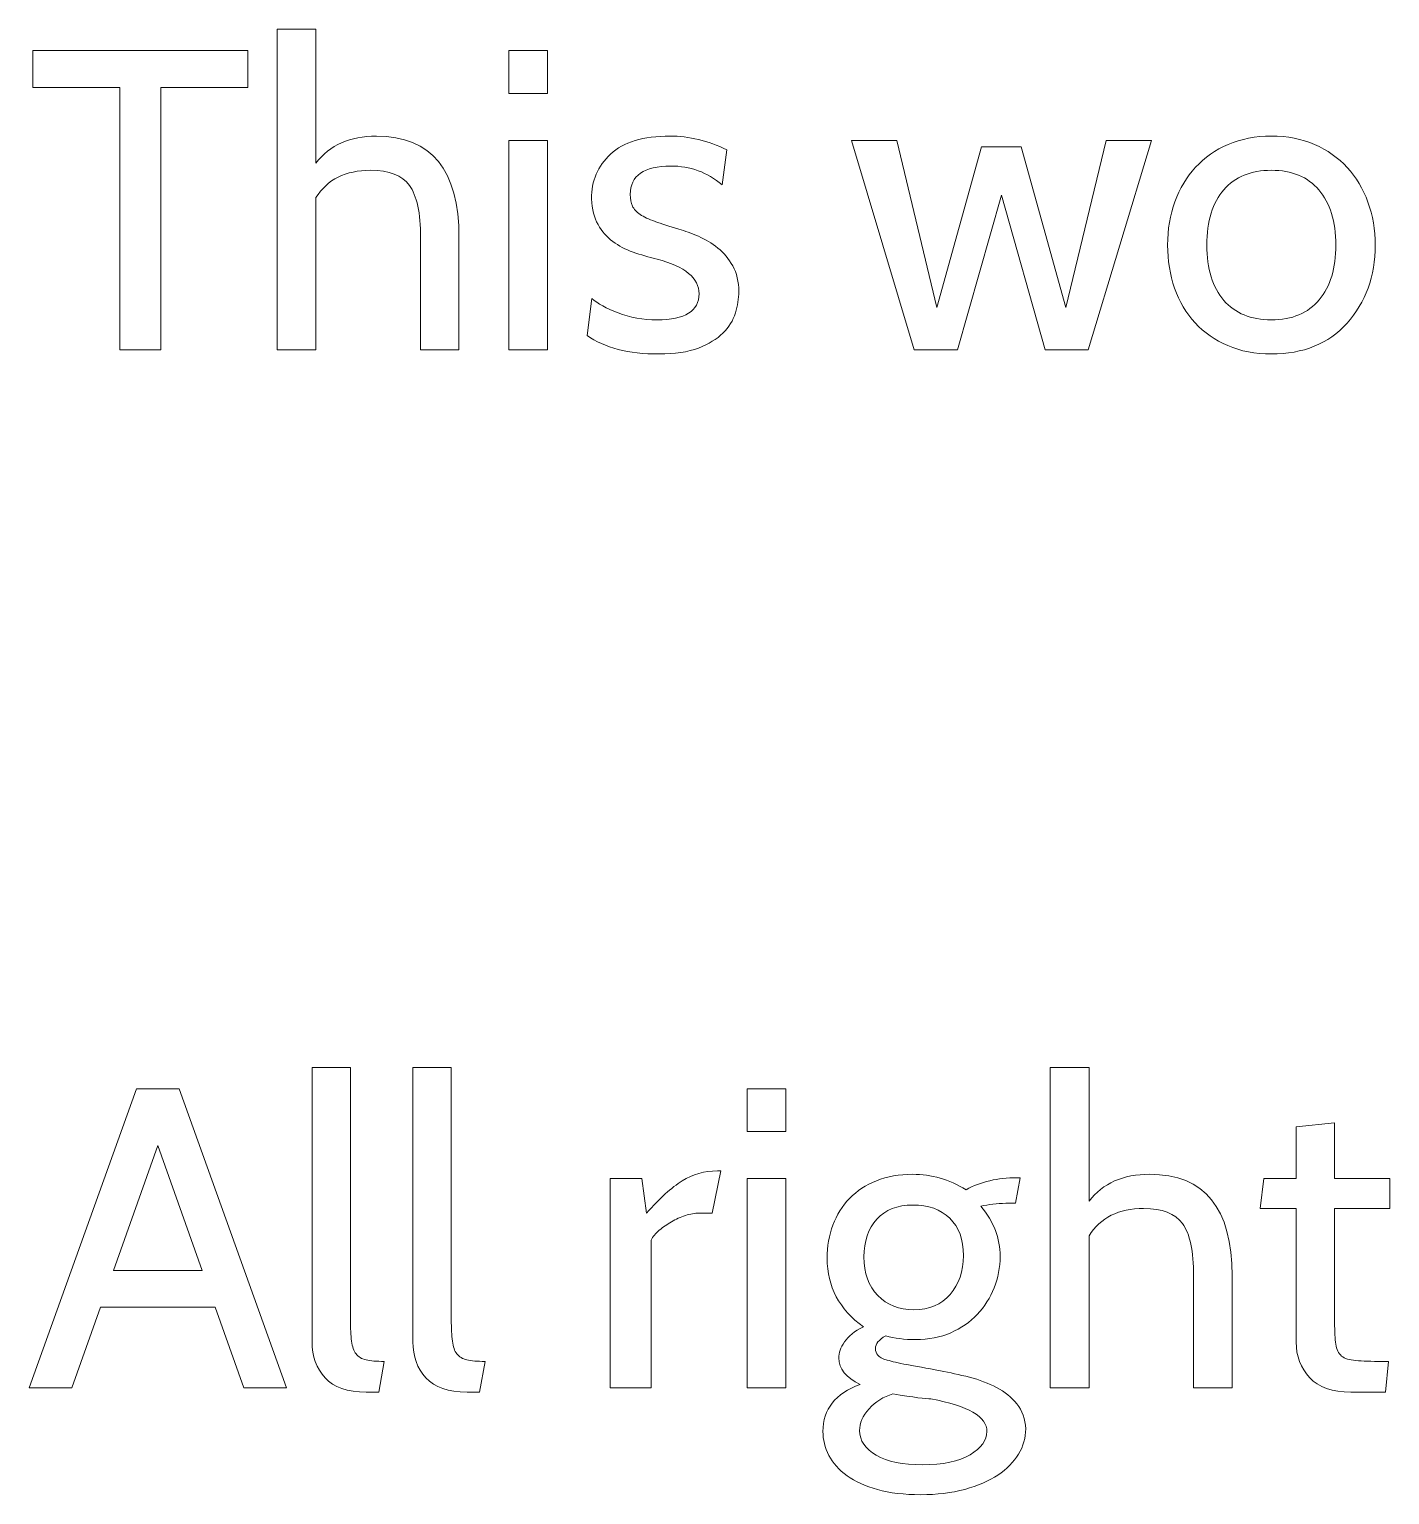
# Model space of a CAD drawing. Header units: centimetres. Extents: x -24 to 24.1, y -20.7 to 0.5.
# Drawn here: x 3.5659 to 3.9037, y -16.2433 to -15.8795 of the extents above; entities that cross this region are included whole.
import ezdxf

# ---------------------------------------------------------------- set-up
doc = ezdxf.new("R2010")
doc.units = ezdxf.units.CM
doc.header["$MEASUREMENT"] = 0
doc.layers.add('Layer 1', color=7, linetype='Continuous')

msp = doc.modelspace()

# ---------------------------------------------------------------- linework, layer by layer
at = {"layer": 'Layer 1', "color": 250, "lineweight": 9}
for points, knots in [([(3.6726, -15.95903), (3.6726, -15.95903), (3.66306, -15.95903), (3.66306, -15.95903), (3.66306, -15.95903), (3.66306, -15.95903), (3.66306, -15.93124), (3.66306, -15.93124), (3.66306, -15.93124), (3.66306, -15.92509), (3.66214, -15.92076), (3.6603, -15.91825), (3.6603, -15.91825), (3.65846, -15.91574), (3.65524, -15.91449), (3.65065, -15.91449), (3.65065, -15.91449), (3.64443, -15.91449), (3.6399, -15.91675), (3.63707, -15.92128), (3.63707, -15.92128), (3.63707, -15.92128), (3.63707, -15.95903), (3.63707, -15.95903), (3.63707, -15.95903), (3.63707, -15.95903), (3.62742, -15.95903), (3.62742, -15.95903), (3.62742, -15.95903), (3.62742, -15.95903), (3.62742, -15.87949), (3.62742, -15.87949), (3.62742, -15.87949), (3.62742, -15.87949), (3.63707, -15.87949), (3.63707, -15.87949), (3.63707, -15.87949), (3.63707, -15.87949), (3.63707, -15.91269), (3.63707, -15.91269), (3.63707, -15.91269), (3.64054, -15.90823), (3.64556, -15.906), (3.65213, -15.906), (3.65213, -15.906), (3.66578, -15.906), (3.6726, -15.91442), (3.6726, -15.93124), (3.6726, -15.93124), (3.6726, -15.93124), (3.6726, -15.95903), (3.6726, -15.95903)], [0, 0, 0, 0, 0.071429, 0.071429, 0.071429, 0.071429, 0.142857, 0.142857, 0.142857, 0.142857, 0.214286, 0.214286, 0.214286, 0.214286, 0.285714, 0.285714, 0.285714, 0.285714, 0.357143, 0.357143, 0.357143, 0.357143, 0.428571, 0.428571, 0.428571, 0.428571, 0.5, 0.5, 0.5, 0.5, 0.571429, 0.571429, 0.571429, 0.571429, 0.642857, 0.642857, 0.642857, 0.642857, 0.714286, 0.714286, 0.714286, 0.714286, 0.785714, 0.785714, 0.785714, 0.785714, 0.857143, 0.857143, 0.857143, 0.857143, 1, 1, 1, 1]), ([(3.62021, -15.89391), (3.62021, -15.89391), (3.59857, -15.89391), (3.59857, -15.89391), (3.59857, -15.89391), (3.59857, -15.89391), (3.59857, -15.95903), (3.59857, -15.95903), (3.59857, -15.95903), (3.59857, -15.95903), (3.58839, -15.95903), (3.58839, -15.95903), (3.58839, -15.95903), (3.58839, -15.95903), (3.58839, -15.89391), (3.58839, -15.89391), (3.58839, -15.89391), (3.58839, -15.89391), (3.56676, -15.89391), (3.56676, -15.89391), (3.56676, -15.89391), (3.56676, -15.89391), (3.56676, -15.88479), (3.56676, -15.88479), (3.56676, -15.88479), (3.56676, -15.88479), (3.62021, -15.88479), (3.62021, -15.88479), (3.62021, -15.88479), (3.62021, -15.88479), (3.62021, -15.89391), (3.62021, -15.89391)], [0, 0, 0, 0, 0.111111, 0.111111, 0.111111, 0.111111, 0.222222, 0.222222, 0.222222, 0.222222, 0.333333, 0.333333, 0.333333, 0.333333, 0.444444, 0.444444, 0.444444, 0.444444, 0.555556, 0.555556, 0.555556, 0.555556, 0.666667, 0.666667, 0.666667, 0.666667, 0.777778, 0.777778, 0.777778, 0.777778, 1, 1, 1, 1]), ([(3.69456, -15.8954), (3.69456, -15.8954), (3.68501, -15.8954), (3.68501, -15.8954), (3.68501, -15.8954), (3.68501, -15.8954), (3.68501, -15.88479), (3.68501, -15.88479), (3.68501, -15.88479), (3.68501, -15.88479), (3.69456, -15.88479), (3.69456, -15.88479), (3.69456, -15.88479), (3.69456, -15.88479), (3.69456, -15.8954), (3.69456, -15.8954)], [0, 0, 0, 0, 0.2, 0.2, 0.2, 0.2, 0.4, 0.4, 0.4, 0.4, 0.6, 0.6, 0.6, 0.6, 1, 1, 1, 1]), ([(3.69456, -15.95903), (3.69456, -15.95903), (3.68501, -15.95903), (3.68501, -15.95903), (3.68501, -15.95903), (3.68501, -15.95903), (3.68501, -15.90706), (3.68501, -15.90706), (3.68501, -15.90706), (3.68501, -15.90706), (3.69456, -15.90706), (3.69456, -15.90706), (3.69456, -15.90706), (3.69456, -15.90706), (3.69456, -15.95903), (3.69456, -15.95903)], [0, 0, 0, 0, 0.2, 0.2, 0.2, 0.2, 0.4, 0.4, 0.4, 0.4, 0.6, 0.6, 0.6, 0.6, 1, 1, 1, 1]), ([(3.72223, -15.96009), (3.71467, -15.96009), (3.70873, -15.95857), (3.70442, -15.95553), (3.70442, -15.95553), (3.70442, -15.95553), (3.70558, -15.9463), (3.70558, -15.9463), (3.70558, -15.9463), (3.707, -15.94758), (3.70917, -15.94878), (3.71211, -15.94991), (3.71211, -15.94991), (3.71504, -15.95104), (3.71827, -15.95161), (3.72181, -15.95161), (3.72181, -15.95161), (3.72874, -15.95161), (3.7322, -15.94945), (3.7322, -15.94514), (3.7322, -15.94514), (3.7322, -15.94125), (3.72874, -15.93839), (3.72181, -15.93655), (3.72181, -15.93655), (3.71969, -15.93605), (3.71769, -15.93547), (3.71582, -15.9348), (3.71582, -15.9348), (3.71394, -15.93412), (3.71227, -15.93324), (3.71078, -15.93215), (3.71078, -15.93215), (3.7093, -15.93105), (3.70808, -15.92965), (3.70712, -15.92796), (3.70712, -15.92796), (3.70617, -15.92626), (3.70562, -15.92414), (3.70548, -15.92159), (3.70548, -15.92159), (3.70548, -15.91714), (3.70707, -15.91343), (3.71025, -15.91046), (3.71025, -15.91046), (3.71343, -15.90749), (3.71835, -15.906), (3.72499, -15.906), (3.72499, -15.906), (3.72973, -15.906), (3.73443, -15.90714), (3.7391, -15.9094), (3.7391, -15.9094), (3.7391, -15.9094), (3.73793, -15.91809), (3.73793, -15.91809), (3.73793, -15.91809), (3.73425, -15.91498), (3.73001, -15.91343), (3.7252, -15.91343), (3.7252, -15.91343), (3.71849, -15.91343), (3.71513, -15.91578), (3.71513, -15.92048), (3.71513, -15.92048), (3.71513, -15.92161), (3.71531, -15.92258), (3.71566, -15.92336), (3.71566, -15.92336), (3.71601, -15.92414), (3.71665, -15.92485), (3.71757, -15.92545), (3.71757, -15.92545), (3.71849, -15.92605), (3.71973, -15.92663), (3.72128, -15.92721), (3.72128, -15.92721), (3.72284, -15.92778), (3.72482, -15.92842), (3.72722, -15.92912), (3.72722, -15.92912), (3.7287, -15.92955), (3.73031, -15.93013), (3.73204, -15.93087), (3.73204, -15.93087), (3.73378, -15.93162), (3.73539, -15.93259), (3.73687, -15.93379), (3.73687, -15.93379), (3.73836, -15.93499), (3.73959, -15.93648), (3.74058, -15.93824), (3.74058, -15.93824), (3.74157, -15.94001), (3.74207, -15.94213), (3.74207, -15.94461), (3.74207, -15.94461), (3.74207, -15.9463), (3.74178, -15.94807), (3.74122, -15.94991), (3.74122, -15.94991), (3.74065, -15.95175), (3.73963, -15.95341), (3.73814, -15.95489), (3.73814, -15.95489), (3.73666, -15.95638), (3.73462, -15.95762), (3.73204, -15.95861), (3.73204, -15.95861), (3.72946, -15.9596), (3.72619, -15.96009), (3.72223, -15.96009)], [0, 0, 0, 0, 0.034483, 0.034483, 0.034483, 0.034483, 0.068966, 0.068966, 0.068966, 0.068966, 0.103448, 0.103448, 0.103448, 0.103448, 0.137931, 0.137931, 0.137931, 0.137931, 0.172414, 0.172414, 0.172414, 0.172414, 0.206897, 0.206897, 0.206897, 0.206897, 0.241379, 0.241379, 0.241379, 0.241379, 0.275862, 0.275862, 0.275862, 0.275862, 0.310345, 0.310345, 0.310345, 0.310345, 0.344828, 0.344828, 0.344828, 0.344828, 0.37931, 0.37931, 0.37931, 0.37931, 0.413793, 0.413793, 0.413793, 0.413793, 0.448276, 0.448276, 0.448276, 0.448276, 0.482759, 0.482759, 0.482759, 0.482759, 0.517241, 0.517241, 0.517241, 0.517241, 0.551724, 0.551724, 0.551724, 0.551724, 0.586207, 0.586207, 0.586207, 0.586207, 0.62069, 0.62069, 0.62069, 0.62069, 0.655172, 0.655172, 0.655172, 0.655172, 0.689655, 0.689655, 0.689655, 0.689655, 0.724138, 0.724138, 0.724138, 0.724138, 0.758621, 0.758621, 0.758621, 0.758621, 0.793103, 0.793103, 0.793103, 0.793103, 0.827586, 0.827586, 0.827586, 0.827586, 0.862069, 0.862069, 0.862069, 0.862069, 0.896552, 0.896552, 0.896552, 0.896552, 0.931034, 0.931034, 0.931034, 0.931034, 1, 1, 1, 1]), ([(3.84451, -15.90706), (3.84451, -15.90706), (3.82882, -15.95903), (3.82882, -15.95903), (3.82882, -15.95903), (3.82882, -15.95903), (3.81811, -15.95903), (3.81811, -15.95903), (3.81811, -15.95903), (3.81811, -15.95903), (3.80729, -15.92064), (3.80729, -15.92064), (3.80729, -15.92064), (3.80729, -15.92064), (3.79637, -15.95903), (3.79637, -15.95903), (3.79637, -15.95903), (3.79637, -15.95903), (3.78565, -15.95903), (3.78565, -15.95903), (3.78565, -15.95903), (3.78565, -15.95903), (3.77006, -15.90706), (3.77006, -15.90706), (3.77006, -15.90706), (3.77006, -15.90706), (3.78131, -15.90706), (3.78131, -15.90706), (3.78131, -15.90706), (3.78131, -15.90706), (3.79128, -15.94853), (3.79128, -15.94853), (3.79128, -15.94853), (3.79128, -15.94853), (3.80231, -15.90865), (3.80231, -15.90865), (3.80231, -15.90865), (3.80231, -15.90865), (3.81217, -15.90865), (3.81217, -15.90865), (3.81217, -15.90865), (3.81217, -15.90865), (3.8233, -15.94853), (3.8233, -15.94853), (3.8233, -15.94853), (3.8233, -15.94853), (3.83327, -15.90706), (3.83327, -15.90706), (3.83327, -15.90706), (3.83327, -15.90706), (3.84451, -15.90706), (3.84451, -15.90706)], [0, 0, 0, 0, 0.071429, 0.071429, 0.071429, 0.071429, 0.142857, 0.142857, 0.142857, 0.142857, 0.214286, 0.214286, 0.214286, 0.214286, 0.285714, 0.285714, 0.285714, 0.285714, 0.357143, 0.357143, 0.357143, 0.357143, 0.428571, 0.428571, 0.428571, 0.428571, 0.5, 0.5, 0.5, 0.5, 0.571429, 0.571429, 0.571429, 0.571429, 0.642857, 0.642857, 0.642857, 0.642857, 0.714286, 0.714286, 0.714286, 0.714286, 0.785714, 0.785714, 0.785714, 0.785714, 0.857143, 0.857143, 0.857143, 0.857143, 1, 1, 1, 1]), ([(3.89309, -15.95246), (3.88849, -15.95755), (3.88223, -15.96009), (3.87432, -15.96009), (3.87432, -15.96009), (3.87029, -15.96009), (3.86668, -15.9594), (3.8635, -15.95802), (3.8635, -15.95802), (3.86032, -15.95664), (3.85761, -15.95475), (3.85539, -15.95235), (3.85539, -15.95235), (3.85316, -15.94995), (3.85146, -15.94708), (3.85029, -15.94376), (3.85029, -15.94376), (3.84913, -15.94044), (3.84854, -15.93687), (3.84854, -15.93305), (3.84854, -15.93305), (3.84854, -15.92916), (3.84915, -15.92557), (3.85035, -15.92228), (3.85035, -15.92228), (3.85155, -15.91899), (3.85326, -15.91615), (3.85549, -15.91375), (3.85549, -15.91375), (3.85772, -15.91134), (3.86042, -15.90945), (3.8636, -15.90807), (3.8636, -15.90807), (3.86679, -15.90669), (3.87036, -15.906), (3.87432, -15.906), (3.87432, -15.906), (3.87828, -15.906), (3.88185, -15.90669), (3.88503, -15.90807), (3.88503, -15.90807), (3.88821, -15.90945), (3.89091, -15.91136), (3.89314, -15.9138), (3.89314, -15.9138), (3.89537, -15.91624), (3.89708, -15.9191), (3.89828, -15.92239), (3.89828, -15.92239), (3.89949, -15.92568), (3.90009, -15.92923), (3.90009, -15.93305), (3.90009, -15.93305), (3.90009, -15.94082), (3.89775, -15.94729), (3.89309, -15.95246)], [0, 0, 0, 0, 0.066667, 0.066667, 0.066667, 0.066667, 0.133333, 0.133333, 0.133333, 0.133333, 0.2, 0.2, 0.2, 0.2, 0.266667, 0.266667, 0.266667, 0.266667, 0.333333, 0.333333, 0.333333, 0.333333, 0.4, 0.4, 0.4, 0.4, 0.466667, 0.466667, 0.466667, 0.466667, 0.533333, 0.533333, 0.533333, 0.533333, 0.6, 0.6, 0.6, 0.6, 0.666667, 0.666667, 0.666667, 0.666667, 0.733333, 0.733333, 0.733333, 0.733333, 0.8, 0.8, 0.8, 0.8, 0.866667, 0.866667, 0.866667, 0.866667, 1, 1, 1, 1]), ([(3.88609, -15.91937), (3.88333, -15.91611), (3.87941, -15.91449), (3.87432, -15.91449), (3.87432, -15.91449), (3.86923, -15.91449), (3.86528, -15.9161), (3.86249, -15.91931), (3.86249, -15.91931), (3.8597, -15.92253), (3.8583, -15.92711), (3.8583, -15.93305), (3.8583, -15.93305), (3.8583, -15.93899), (3.8597, -15.94356), (3.86249, -15.94678), (3.86249, -15.94678), (3.86528, -15.95), (3.86923, -15.95161), (3.87432, -15.95161), (3.87432, -15.95161), (3.87948, -15.95161), (3.88344, -15.94995), (3.88619, -15.94662), (3.88619, -15.94662), (3.88895, -15.9433), (3.89033, -15.93877), (3.89033, -15.93305), (3.89033, -15.93305), (3.89033, -15.92718), (3.88892, -15.92262), (3.88609, -15.91937)], [0, 0, 0, 0, 0.111111, 0.111111, 0.111111, 0.111111, 0.222222, 0.222222, 0.222222, 0.222222, 0.333333, 0.333333, 0.333333, 0.333333, 0.444444, 0.444444, 0.444444, 0.444444, 0.555556, 0.555556, 0.555556, 0.555556, 0.666667, 0.666667, 0.666667, 0.666667, 0.777778, 0.777778, 0.777778, 0.777778, 1, 1, 1, 1]), ([(3.65404, -16.21017), (3.65404, -16.21017), (3.65266, -16.21781), (3.65266, -16.21781), (3.65266, -16.21781), (3.65266, -16.21781), (3.64959, -16.21781), (3.64959, -16.21781), (3.64959, -16.21781), (3.64492, -16.21781), (3.64151, -16.21662), (3.63935, -16.21425), (3.63935, -16.21425), (3.6372, -16.21188), (3.63612, -16.2089), (3.63612, -16.20529), (3.63612, -16.20529), (3.63612, -16.20529), (3.63612, -16.1372), (3.63612, -16.1372), (3.63612, -16.1372), (3.63612, -16.1372), (3.64566, -16.1372), (3.64566, -16.1372), (3.64566, -16.1372), (3.64566, -16.1372), (3.64566, -16.19978), (3.64566, -16.19978), (3.64566, -16.19978), (3.64566, -16.20197), (3.64575, -16.20375), (3.64593, -16.20513), (3.64593, -16.20513), (3.6461, -16.20651), (3.64648, -16.20757), (3.64704, -16.20831), (3.64704, -16.20831), (3.64761, -16.20906), (3.64844, -16.20955), (3.64953, -16.2098), (3.64953, -16.2098), (3.65063, -16.21005), (3.65213, -16.21017), (3.65404, -16.21017)], [0, 0, 0, 0, 0.083333, 0.083333, 0.083333, 0.083333, 0.166667, 0.166667, 0.166667, 0.166667, 0.25, 0.25, 0.25, 0.25, 0.333333, 0.333333, 0.333333, 0.333333, 0.416667, 0.416667, 0.416667, 0.416667, 0.5, 0.5, 0.5, 0.5, 0.583333, 0.583333, 0.583333, 0.583333, 0.666667, 0.666667, 0.666667, 0.666667, 0.75, 0.75, 0.75, 0.75, 0.833333, 0.833333, 0.833333, 0.833333, 1, 1, 1, 1]), ([(3.67907, -16.21017), (3.67907, -16.21017), (3.67769, -16.21781), (3.67769, -16.21781), (3.67769, -16.21781), (3.67769, -16.21781), (3.67462, -16.21781), (3.67462, -16.21781), (3.67462, -16.21781), (3.66995, -16.21781), (3.66654, -16.21662), (3.66438, -16.21425), (3.66438, -16.21425), (3.66222, -16.21188), (3.66115, -16.2089), (3.66115, -16.20529), (3.66115, -16.20529), (3.66115, -16.20529), (3.66115, -16.1372), (3.66115, -16.1372), (3.66115, -16.1372), (3.66115, -16.1372), (3.67069, -16.1372), (3.67069, -16.1372), (3.67069, -16.1372), (3.67069, -16.1372), (3.67069, -16.19978), (3.67069, -16.19978), (3.67069, -16.19978), (3.67069, -16.20197), (3.67078, -16.20375), (3.67096, -16.20513), (3.67096, -16.20513), (3.67113, -16.20651), (3.6715, -16.20757), (3.67207, -16.20831), (3.67207, -16.20831), (3.67263, -16.20906), (3.67347, -16.20955), (3.67456, -16.2098), (3.67456, -16.2098), (3.67566, -16.21005), (3.67716, -16.21017), (3.67907, -16.21017)], [0, 0, 0, 0, 0.083333, 0.083333, 0.083333, 0.083333, 0.166667, 0.166667, 0.166667, 0.166667, 0.25, 0.25, 0.25, 0.25, 0.333333, 0.333333, 0.333333, 0.333333, 0.416667, 0.416667, 0.416667, 0.416667, 0.5, 0.5, 0.5, 0.5, 0.583333, 0.583333, 0.583333, 0.583333, 0.666667, 0.666667, 0.666667, 0.666667, 0.75, 0.75, 0.75, 0.75, 0.833333, 0.833333, 0.833333, 0.833333, 1, 1, 1, 1]), ([(3.86456, -16.21674), (3.86456, -16.21674), (3.85501, -16.21674), (3.85501, -16.21674), (3.85501, -16.21674), (3.85501, -16.21674), (3.85501, -16.18896), (3.85501, -16.18896), (3.85501, -16.18896), (3.85501, -16.18281), (3.85409, -16.17848), (3.85225, -16.17597), (3.85225, -16.17597), (3.85042, -16.17346), (3.8472, -16.1722), (3.8426, -16.1722), (3.8426, -16.1722), (3.83638, -16.1722), (3.83186, -16.17446), (3.82903, -16.17899), (3.82903, -16.17899), (3.82903, -16.17899), (3.82903, -16.21674), (3.82903, -16.21674), (3.82903, -16.21674), (3.82903, -16.21674), (3.81938, -16.21674), (3.81938, -16.21674), (3.81938, -16.21674), (3.81938, -16.21674), (3.81938, -16.1372), (3.81938, -16.1372), (3.81938, -16.1372), (3.81938, -16.1372), (3.82903, -16.1372), (3.82903, -16.1372), (3.82903, -16.1372), (3.82903, -16.1372), (3.82903, -16.1704), (3.82903, -16.1704), (3.82903, -16.1704), (3.83249, -16.16594), (3.83751, -16.16372), (3.84409, -16.16372), (3.84409, -16.16372), (3.85773, -16.16372), (3.86456, -16.17213), (3.86456, -16.18896), (3.86456, -16.18896), (3.86456, -16.18896), (3.86456, -16.21674), (3.86456, -16.21674)], [0, 0, 0, 0, 0.071429, 0.071429, 0.071429, 0.071429, 0.142857, 0.142857, 0.142857, 0.142857, 0.214286, 0.214286, 0.214286, 0.214286, 0.285714, 0.285714, 0.285714, 0.285714, 0.357143, 0.357143, 0.357143, 0.357143, 0.428571, 0.428571, 0.428571, 0.428571, 0.5, 0.5, 0.5, 0.5, 0.571429, 0.571429, 0.571429, 0.571429, 0.642857, 0.642857, 0.642857, 0.642857, 0.714286, 0.714286, 0.714286, 0.714286, 0.785714, 0.785714, 0.785714, 0.785714, 0.857143, 0.857143, 0.857143, 0.857143, 1, 1, 1, 1]), ([(3.62975, -16.21674), (3.62975, -16.21674), (3.61915, -16.21674), (3.61915, -16.21674), (3.61915, -16.21674), (3.61915, -16.21674), (3.61204, -16.1967), (3.61204, -16.1967), (3.61204, -16.1967), (3.61204, -16.1967), (3.58362, -16.1967), (3.58362, -16.1967), (3.58362, -16.1967), (3.58362, -16.1967), (3.57651, -16.21674), (3.57651, -16.21674), (3.57651, -16.21674), (3.57651, -16.21674), (3.56591, -16.21674), (3.56591, -16.21674), (3.56591, -16.21674), (3.56591, -16.21674), (3.59253, -16.14251), (3.59253, -16.14251), (3.59253, -16.14251), (3.59253, -16.14251), (3.60313, -16.14251), (3.60313, -16.14251), (3.60313, -16.14251), (3.60313, -16.14251), (3.62975, -16.21674), (3.62975, -16.21674)], [0, 0, 0, 0, 0.111111, 0.111111, 0.111111, 0.111111, 0.222222, 0.222222, 0.222222, 0.222222, 0.333333, 0.333333, 0.333333, 0.333333, 0.444444, 0.444444, 0.444444, 0.444444, 0.555556, 0.555556, 0.555556, 0.555556, 0.666667, 0.666667, 0.666667, 0.666667, 0.777778, 0.777778, 0.777778, 0.777778, 1, 1, 1, 1]), ([(3.75373, -16.15311), (3.75373, -16.15311), (3.74419, -16.15311), (3.74419, -16.15311), (3.74419, -16.15311), (3.74419, -16.15311), (3.74419, -16.14251), (3.74419, -16.14251), (3.74419, -16.14251), (3.74419, -16.14251), (3.75373, -16.14251), (3.75373, -16.14251), (3.75373, -16.14251), (3.75373, -16.14251), (3.75373, -16.15311), (3.75373, -16.15311)], [0, 0, 0, 0, 0.2, 0.2, 0.2, 0.2, 0.4, 0.4, 0.4, 0.4, 0.6, 0.6, 0.6, 0.6, 1, 1, 1, 1]), ([(3.90337, -16.21017), (3.90337, -16.21017), (3.90263, -16.21781), (3.90263, -16.21781), (3.90263, -16.21781), (3.90263, -16.21781), (3.89404, -16.21781), (3.89404, -16.21781), (3.89404, -16.21781), (3.88944, -16.21781), (3.88603, -16.2166), (3.88381, -16.2142), (3.88381, -16.2142), (3.88158, -16.2118), (3.88046, -16.20886), (3.88046, -16.2054), (3.88046, -16.2054), (3.88046, -16.2054), (3.88046, -16.1722), (3.88046, -16.1722), (3.88046, -16.1722), (3.88046, -16.1722), (3.87156, -16.1722), (3.87156, -16.1722), (3.87156, -16.1722), (3.87156, -16.1722), (3.8724, -16.16478), (3.8724, -16.16478), (3.8724, -16.16478), (3.8724, -16.16478), (3.88046, -16.16478), (3.88046, -16.16478), (3.88046, -16.16478), (3.88046, -16.16478), (3.88046, -16.15194), (3.88046, -16.15194), (3.88046, -16.15194), (3.88046, -16.15194), (3.89001, -16.15099), (3.89001, -16.15099), (3.89001, -16.15099), (3.89001, -16.15099), (3.89001, -16.16478), (3.89001, -16.16478), (3.89001, -16.16478), (3.89001, -16.16478), (3.90369, -16.16478), (3.90369, -16.16478), (3.90369, -16.16478), (3.90369, -16.16478), (3.90369, -16.1722), (3.90369, -16.1722), (3.90369, -16.1722), (3.90369, -16.1722), (3.89001, -16.1722), (3.89001, -16.1722), (3.89001, -16.1722), (3.89001, -16.1722), (3.89001, -16.19956), (3.89001, -16.19956), (3.89001, -16.19956), (3.89001, -16.20204), (3.89008, -16.20398), (3.89022, -16.2054), (3.89022, -16.2054), (3.89036, -16.20681), (3.89077, -16.20787), (3.89144, -16.20858), (3.89144, -16.20858), (3.89211, -16.20929), (3.89319, -16.20973), (3.89468, -16.2099), (3.89468, -16.2099), (3.89616, -16.21008), (3.89825, -16.21017), (3.90093, -16.21017), (3.90093, -16.21017), (3.90093, -16.21017), (3.90337, -16.21017), (3.90337, -16.21017)], [0, 0, 0, 0, 0.047619, 0.047619, 0.047619, 0.047619, 0.095238, 0.095238, 0.095238, 0.095238, 0.142857, 0.142857, 0.142857, 0.142857, 0.190476, 0.190476, 0.190476, 0.190476, 0.238095, 0.238095, 0.238095, 0.238095, 0.285714, 0.285714, 0.285714, 0.285714, 0.333333, 0.333333, 0.333333, 0.333333, 0.380952, 0.380952, 0.380952, 0.380952, 0.428571, 0.428571, 0.428571, 0.428571, 0.47619, 0.47619, 0.47619, 0.47619, 0.52381, 0.52381, 0.52381, 0.52381, 0.571429, 0.571429, 0.571429, 0.571429, 0.619048, 0.619048, 0.619048, 0.619048, 0.666667, 0.666667, 0.666667, 0.666667, 0.714286, 0.714286, 0.714286, 0.714286, 0.761905, 0.761905, 0.761905, 0.761905, 0.809524, 0.809524, 0.809524, 0.809524, 0.857143, 0.857143, 0.857143, 0.857143, 0.904762, 0.904762, 0.904762, 0.904762, 1, 1, 1, 1]), ([(3.60886, -16.18758), (3.60886, -16.18758), (3.59783, -16.15661), (3.59783, -16.15661), (3.59783, -16.15661), (3.59783, -16.15661), (3.5868, -16.18758), (3.5868, -16.18758), (3.5868, -16.18758), (3.5868, -16.18758), (3.60886, -16.18758), (3.60886, -16.18758)], [0, 0, 0, 0, 0.25, 0.25, 0.25, 0.25, 0.5, 0.5, 0.5, 0.5, 1, 1, 1, 1]), ([(3.73761, -16.16287), (3.73761, -16.16287), (3.73549, -16.17337), (3.73549, -16.17337), (3.73549, -16.17337), (3.73549, -16.17337), (3.7322, -16.17337), (3.7322, -16.17337), (3.7322, -16.17337), (3.73114, -16.17337), (3.73001, -16.17356), (3.72881, -16.17395), (3.72881, -16.17395), (3.72761, -16.17434), (3.72646, -16.17485), (3.72536, -16.17549), (3.72536, -16.17549), (3.72427, -16.17613), (3.72326, -16.17683), (3.72234, -16.17761), (3.72234, -16.17761), (3.72142, -16.17839), (3.72075, -16.1792), (3.72032, -16.18005), (3.72032, -16.18005), (3.72032, -16.18005), (3.72032, -16.21674), (3.72032, -16.21674), (3.72032, -16.21674), (3.72032, -16.21674), (3.71014, -16.21674), (3.71014, -16.21674), (3.71014, -16.21674), (3.71014, -16.21674), (3.71014, -16.16478), (3.71014, -16.16478), (3.71014, -16.16478), (3.71014, -16.16478), (3.71799, -16.16478), (3.71799, -16.16478), (3.71799, -16.16478), (3.71799, -16.16478), (3.71916, -16.17337), (3.71916, -16.17337), (3.71916, -16.17337), (3.72241, -16.16969), (3.72536, -16.16702), (3.72801, -16.16536), (3.72801, -16.16536), (3.73066, -16.1637), (3.73358, -16.16287), (3.73676, -16.16287), (3.73676, -16.16287), (3.73676, -16.16287), (3.73761, -16.16287), (3.73761, -16.16287)], [0, 0, 0, 0, 0.066667, 0.066667, 0.066667, 0.066667, 0.133333, 0.133333, 0.133333, 0.133333, 0.2, 0.2, 0.2, 0.2, 0.266667, 0.266667, 0.266667, 0.266667, 0.333333, 0.333333, 0.333333, 0.333333, 0.4, 0.4, 0.4, 0.4, 0.466667, 0.466667, 0.466667, 0.466667, 0.533333, 0.533333, 0.533333, 0.533333, 0.6, 0.6, 0.6, 0.6, 0.666667, 0.666667, 0.666667, 0.666667, 0.733333, 0.733333, 0.733333, 0.733333, 0.8, 0.8, 0.8, 0.8, 0.866667, 0.866667, 0.866667, 0.866667, 1, 1, 1, 1]), ([(3.75373, -16.21674), (3.75373, -16.21674), (3.74419, -16.21674), (3.74419, -16.21674), (3.74419, -16.21674), (3.74419, -16.21674), (3.74419, -16.16478), (3.74419, -16.16478), (3.74419, -16.16478), (3.74419, -16.16478), (3.75373, -16.16478), (3.75373, -16.16478), (3.75373, -16.16478), (3.75373, -16.16478), (3.75373, -16.21674), (3.75373, -16.21674)], [0, 0, 0, 0, 0.2, 0.2, 0.2, 0.2, 0.4, 0.4, 0.4, 0.4, 0.6, 0.6, 0.6, 0.6, 1, 1, 1, 1]), ([(3.78724, -16.24326), (3.78314, -16.24326), (3.77957, -16.24283), (3.77653, -16.24199), (3.77653, -16.24199), (3.77349, -16.24114), (3.77096, -16.23999), (3.76895, -16.23854), (3.76895, -16.23854), (3.76693, -16.23709), (3.76543, -16.23541), (3.76444, -16.2335), (3.76444, -16.2335), (3.76345, -16.23159), (3.76296, -16.22961), (3.76296, -16.22756), (3.76296, -16.22756), (3.76296, -16.22205), (3.76603, -16.21816), (3.77218, -16.2159), (3.77218, -16.2159), (3.76865, -16.2142), (3.76688, -16.21201), (3.76688, -16.20932), (3.76688, -16.20932), (3.76688, -16.20812), (3.76736, -16.20679), (3.76831, -16.20534), (3.76831, -16.20534), (3.76927, -16.20389), (3.77084, -16.20264), (3.77303, -16.20158), (3.77303, -16.20158), (3.76702, -16.19727), (3.76402, -16.19161), (3.76402, -16.18461), (3.76402, -16.18461), (3.76402, -16.18164), (3.76449, -16.17888), (3.76545, -16.17634), (3.76545, -16.17634), (3.7664, -16.17379), (3.76778, -16.17158), (3.76959, -16.16971), (3.76959, -16.16971), (3.77139, -16.16784), (3.77361, -16.16637), (3.77627, -16.16531), (3.77627, -16.16531), (3.77892, -16.16425), (3.78191, -16.16372), (3.78523, -16.16372), (3.78523, -16.16372), (3.78989, -16.16372), (3.79431, -16.16499), (3.79849, -16.16754), (3.79849, -16.16754), (3.80216, -16.16556), (3.80637, -16.16457), (3.81111, -16.16457), (3.81111, -16.16457), (3.81111, -16.16457), (3.81195, -16.16457), (3.81195, -16.16457), (3.81195, -16.16457), (3.81195, -16.16457), (3.81079, -16.17093), (3.81079, -16.17093), (3.81079, -16.17093), (3.81079, -16.17093), (3.80835, -16.17093), (3.80835, -16.17093), (3.80835, -16.17093), (3.80616, -16.17093), (3.80411, -16.17118), (3.8022, -16.17167), (3.8022, -16.17167), (3.80538, -16.17549), (3.80697, -16.17963), (3.80697, -16.18408), (3.80697, -16.18408), (3.80697, -16.18684), (3.80647, -16.18945), (3.80548, -16.19193), (3.80548, -16.19193), (3.8045, -16.1944), (3.8031, -16.19659), (3.80129, -16.1985), (3.80129, -16.1985), (3.79949, -16.20041), (3.7973, -16.20193), (3.79472, -16.20306), (3.79472, -16.20306), (3.79214, -16.20419), (3.78922, -16.20476), (3.78597, -16.20476), (3.78597, -16.20476), (3.78321, -16.20476), (3.78074, -16.20444), (3.77855, -16.20381), (3.77855, -16.20381), (3.77685, -16.2048), (3.776, -16.20586), (3.776, -16.20699), (3.776, -16.20699), (3.776, -16.20762), (3.7762, -16.20817), (3.77658, -16.20863), (3.77658, -16.20863), (3.77697, -16.20909), (3.77775, -16.2095), (3.77892, -16.20985), (3.77892, -16.20985), (3.78008, -16.2102), (3.78171, -16.21058), (3.7838, -16.21096), (3.7838, -16.21096), (3.78588, -16.21135), (3.78866, -16.21187), (3.79212, -16.2125), (3.79212, -16.2125), (3.79445, -16.21293), (3.79686, -16.21346), (3.79933, -16.21409), (3.79933, -16.21409), (3.80181, -16.21473), (3.80405, -16.21558), (3.80607, -16.21664), (3.80607, -16.21664), (3.80808, -16.2177), (3.80976, -16.21906), (3.81111, -16.22072), (3.81111, -16.22072), (3.81245, -16.22238), (3.81319, -16.22445), (3.81333, -16.22693), (3.81333, -16.22693), (3.81333, -16.22912), (3.81273, -16.2312), (3.81153, -16.23318), (3.81153, -16.23318), (3.81033, -16.23516), (3.80861, -16.2369), (3.80639, -16.23838), (3.80639, -16.23838), (3.80416, -16.23986), (3.80142, -16.24105), (3.79817, -16.24193), (3.79817, -16.24193), (3.79491, -16.24282), (3.79127, -16.24326), (3.78724, -16.24326)], [0, 0, 0, 0, 0.025641, 0.025641, 0.025641, 0.025641, 0.051282, 0.051282, 0.051282, 0.051282, 0.076923, 0.076923, 0.076923, 0.076923, 0.102564, 0.102564, 0.102564, 0.102564, 0.128205, 0.128205, 0.128205, 0.128205, 0.153846, 0.153846, 0.153846, 0.153846, 0.179487, 0.179487, 0.179487, 0.179487, 0.205128, 0.205128, 0.205128, 0.205128, 0.230769, 0.230769, 0.230769, 0.230769, 0.25641, 0.25641, 0.25641, 0.25641, 0.282051, 0.282051, 0.282051, 0.282051, 0.307692, 0.307692, 0.307692, 0.307692, 0.333333, 0.333333, 0.333333, 0.333333, 0.358974, 0.358974, 0.358974, 0.358974, 0.384615, 0.384615, 0.384615, 0.384615, 0.410256, 0.410256, 0.410256, 0.410256, 0.435897, 0.435897, 0.435897, 0.435897, 0.461538, 0.461538, 0.461538, 0.461538, 0.487179, 0.487179, 0.487179, 0.487179, 0.512821, 0.512821, 0.512821, 0.512821, 0.538462, 0.538462, 0.538462, 0.538462, 0.564103, 0.564103, 0.564103, 0.564103, 0.589744, 0.589744, 0.589744, 0.589744, 0.615385, 0.615385, 0.615385, 0.615385, 0.641026, 0.641026, 0.641026, 0.641026, 0.666667, 0.666667, 0.666667, 0.666667, 0.692308, 0.692308, 0.692308, 0.692308, 0.717949, 0.717949, 0.717949, 0.717949, 0.74359, 0.74359, 0.74359, 0.74359, 0.769231, 0.769231, 0.769231, 0.769231, 0.794872, 0.794872, 0.794872, 0.794872, 0.820513, 0.820513, 0.820513, 0.820513, 0.846154, 0.846154, 0.846154, 0.846154, 0.871795, 0.871795, 0.871795, 0.871795, 0.897436, 0.897436, 0.897436, 0.897436, 0.923077, 0.923077, 0.923077, 0.923077, 0.948718, 0.948718, 0.948718, 0.948718, 1, 1, 1, 1]), ([(3.78533, -16.17135), (3.78145, -16.17135), (3.77844, -16.17254), (3.77632, -16.17489), (3.77632, -16.17489), (3.7742, -16.17726), (3.77314, -16.18037), (3.77314, -16.18424), (3.77314, -16.18424), (3.77314, -16.18825), (3.77429, -16.19143), (3.77658, -16.1938), (3.77658, -16.1938), (3.77888, -16.19615), (3.78187, -16.19734), (3.78555, -16.19734), (3.78555, -16.19734), (3.78936, -16.19734), (3.79237, -16.19606), (3.79456, -16.19354), (3.79456, -16.19354), (3.79675, -16.19099), (3.79785, -16.18779), (3.79785, -16.18392), (3.79785, -16.18392), (3.79785, -16.17991), (3.79672, -16.17682), (3.79445, -16.17462), (3.79445, -16.17462), (3.79219, -16.17245), (3.78915, -16.17135), (3.78533, -16.17135)], [0, 0, 0, 0, 0.111111, 0.111111, 0.111111, 0.111111, 0.222222, 0.222222, 0.222222, 0.222222, 0.333333, 0.333333, 0.333333, 0.333333, 0.444444, 0.444444, 0.444444, 0.444444, 0.555556, 0.555556, 0.555556, 0.555556, 0.666667, 0.666667, 0.666667, 0.666667, 0.777778, 0.777778, 0.777778, 0.777778, 1, 1, 1, 1]), ([(3.78979, -16.2195), (3.78859, -16.2195), (3.78544, -16.21908), (3.78035, -16.21823), (3.78035, -16.21823), (3.77795, -16.21894), (3.77597, -16.22017), (3.77441, -16.22194), (3.77441, -16.22194), (3.77286, -16.22371), (3.77208, -16.22551), (3.77208, -16.22735), (3.77208, -16.22735), (3.77208, -16.22982), (3.77346, -16.23186), (3.77621, -16.23345), (3.77621, -16.23345), (3.77897, -16.23504), (3.78279, -16.23583), (3.78767, -16.23583), (3.78767, -16.23583), (3.79276, -16.23583), (3.7967, -16.235), (3.79949, -16.23334), (3.79949, -16.23334), (3.80229, -16.23168), (3.80368, -16.22975), (3.80368, -16.22756), (3.80368, -16.22756), (3.80368, -16.22389), (3.79905, -16.2212), (3.78979, -16.2195)], [0, 0, 0, 0, 0.111111, 0.111111, 0.111111, 0.111111, 0.222222, 0.222222, 0.222222, 0.222222, 0.333333, 0.333333, 0.333333, 0.333333, 0.444444, 0.444444, 0.444444, 0.444444, 0.555556, 0.555556, 0.555556, 0.555556, 0.666667, 0.666667, 0.666667, 0.666667, 0.777778, 0.777778, 0.777778, 0.777778, 1, 1, 1, 1])]:
    msp.add_open_spline(points, degree=3, knots=knots, dxfattribs=at)

doc.saveas('drawing.dxf')
